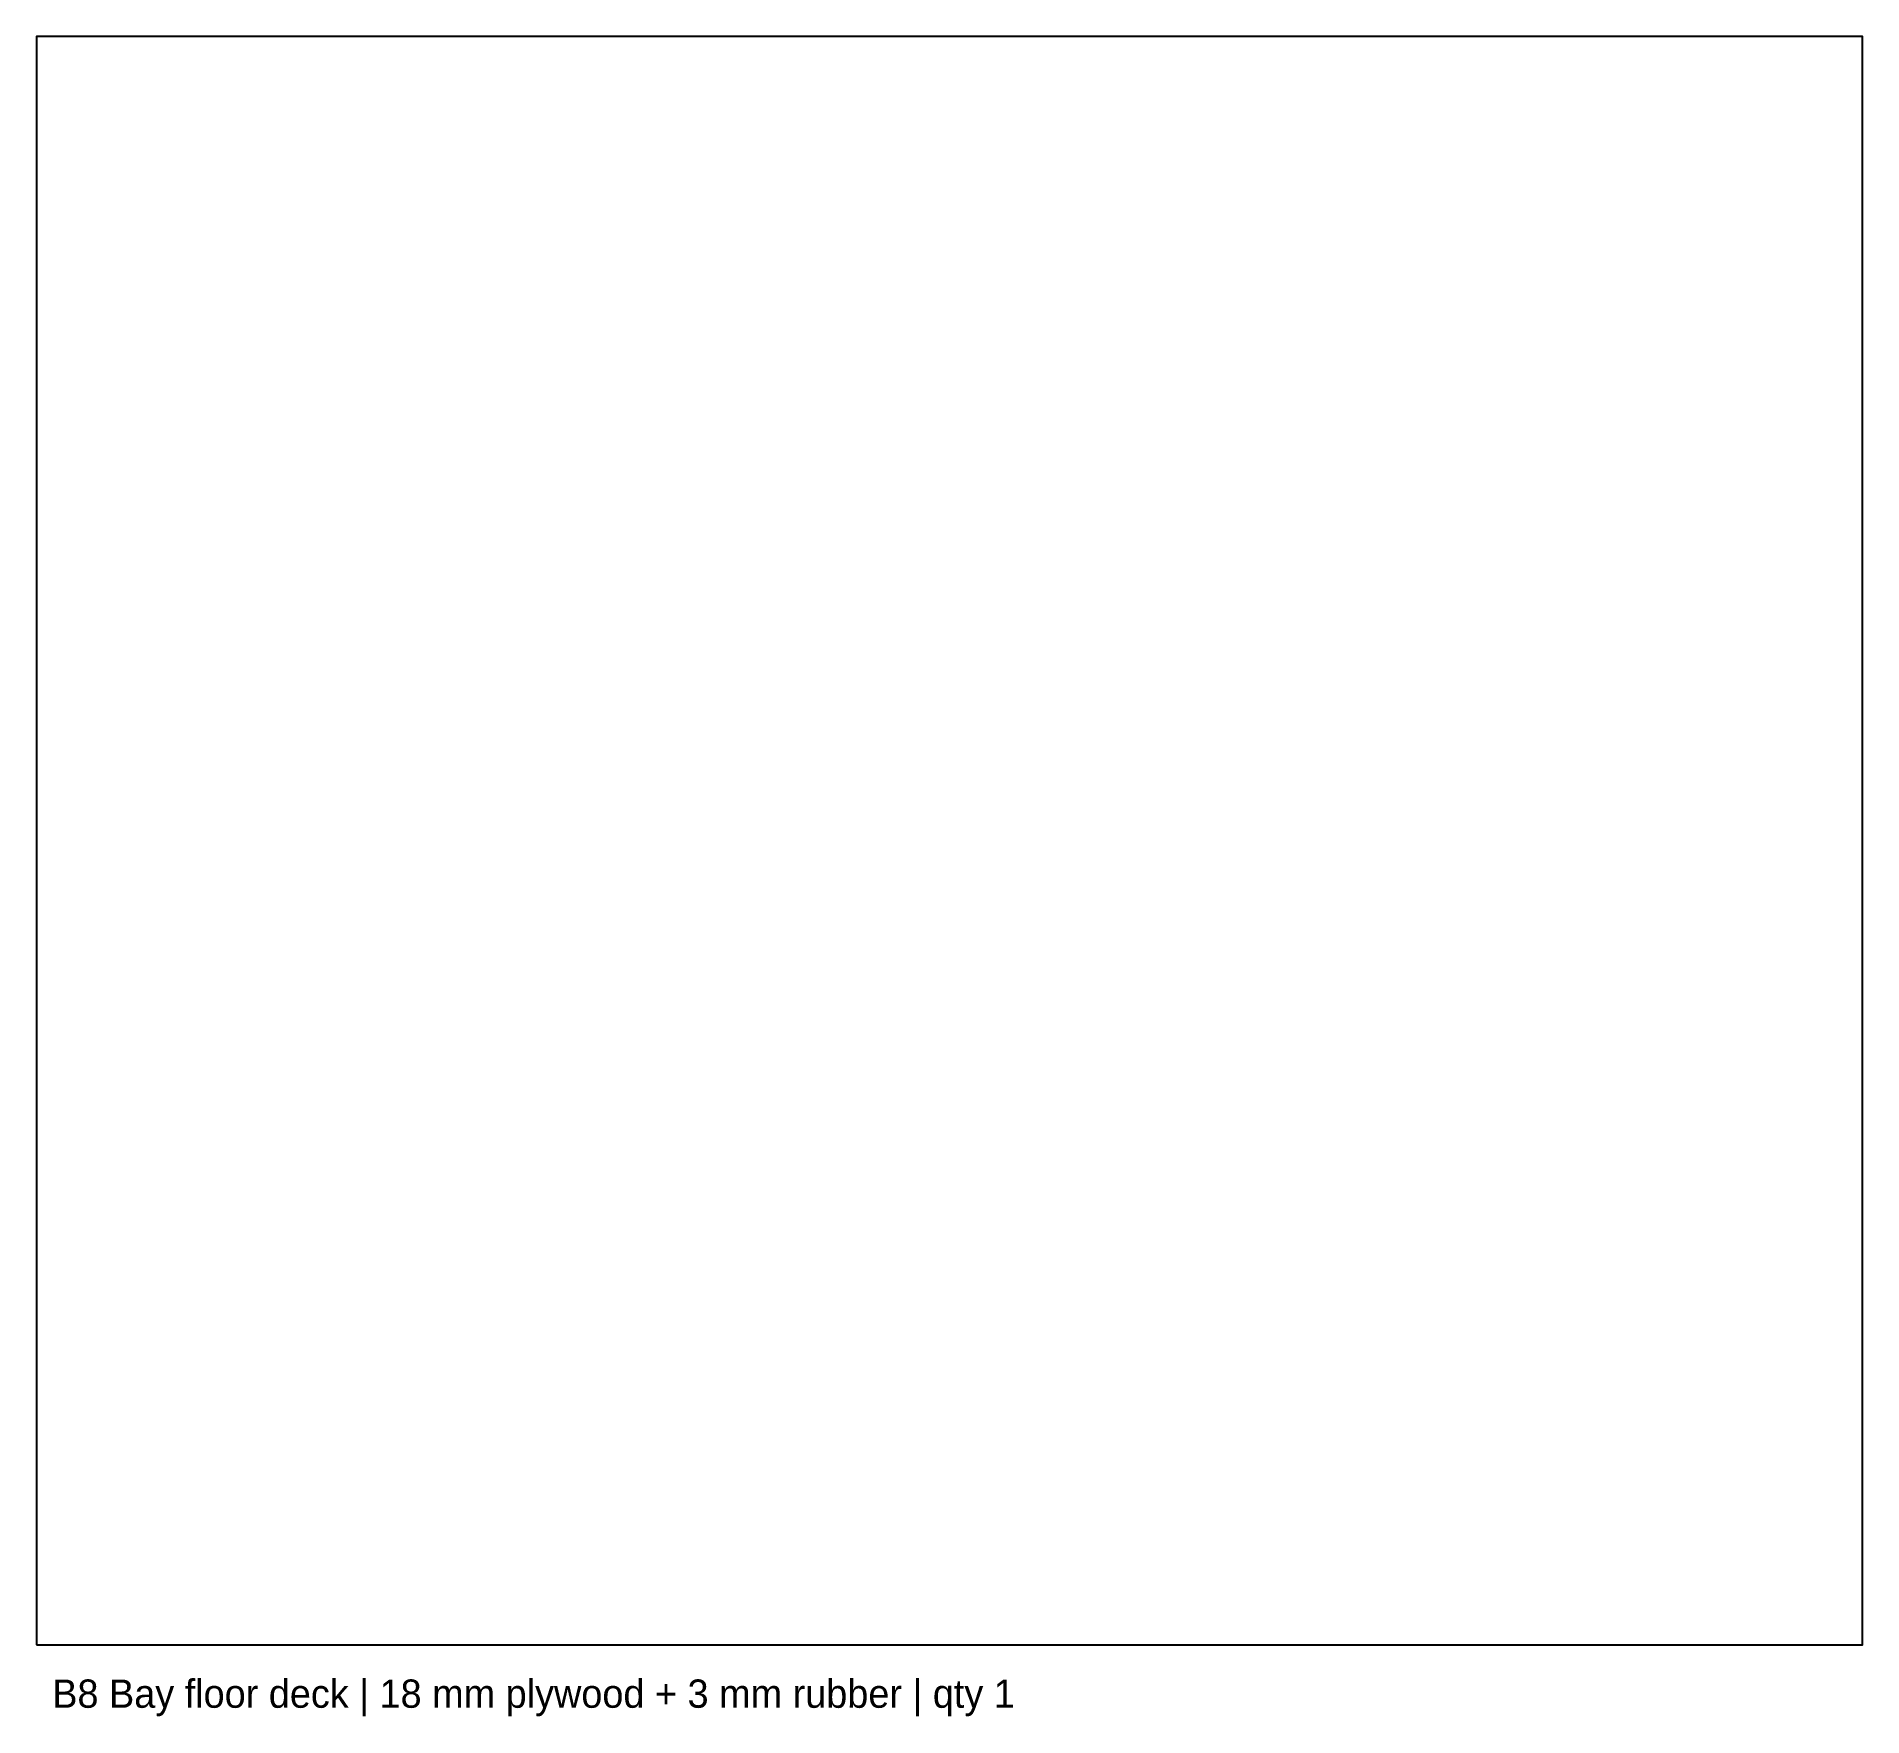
# Model space of a CAD drawing. Header units: millimetres. Extents: x 0 to 1162, y -46 to 1024.
import ezdxf

# ---------------------------------------------------------------- set-up
doc = ezdxf.new("R2010")
doc.units = ezdxf.units.MM
doc.layers.add('OUTLINE', color=7, linetype='Continuous')
doc.layers.add('TEXT', color=5, linetype='Continuous')

msp = doc.modelspace()

# ---------------------------------------------------------------- linework, layer by layer
at = {"layer": 'OUTLINE'}
msp.add_lwpolyline([(0, 0), (1161.9, 0), (1161.9, 1023.8), (0, 1023.8)], close=True, dxfattribs=at)

# ---------------------------------------------------------------- texts
at = {"layer": 'TEXT'}
msp.add_text('B8 Bay floor deck | 18 mm plywood + 3 mm rubber | qty 1', height=18, dxfattribs=at).set_placement((10, -40))

doc.saveas('drawing.dxf')
